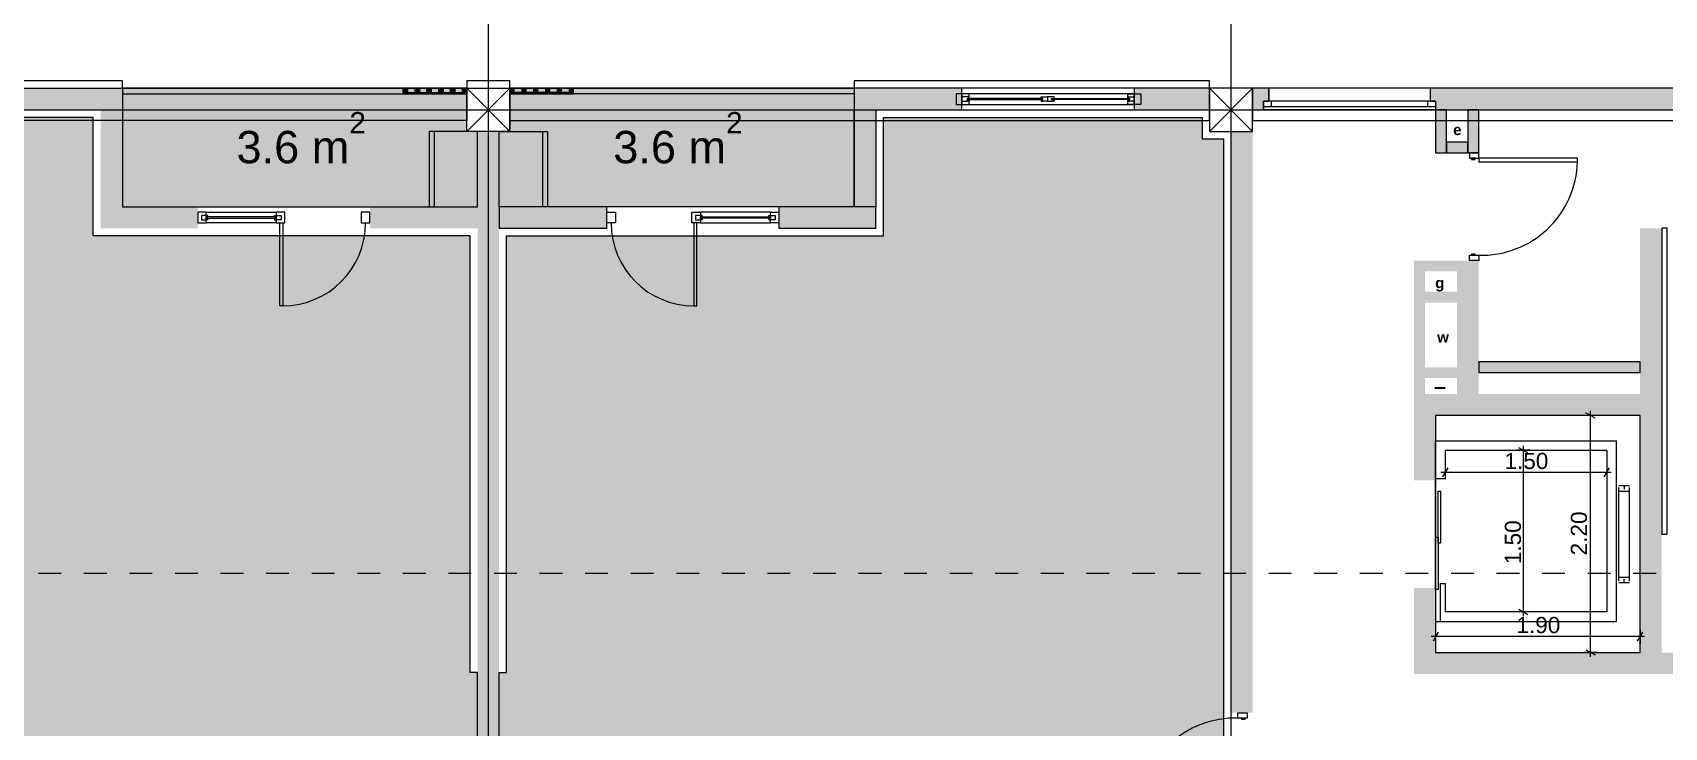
# Model space of a CAD drawing. Header units: millimetres. Extents: x 476244520 to 476657119, y 4620824743 to 4621446928.
# Drawn here: x 476406821 to 476421979, y 4621161358 to 4621167810 of the extents above; entities that cross this region are included whole.
import ezdxf

# ---------------------------------------------------------------- set-up
doc = ezdxf.new("R2010")
doc.units = ezdxf.units.MM
doc.header["$MEASUREMENT"] = 0
doc.linetypes.add('Dashed', pattern=[423.333333, 211.666667, -211.666667])
for name, color, linetype, lineweight in [('2D Drafting - General_Pen_No__1_Pen_No__7', 7, 'Continuous', 0), ('2D Drafting - General_Pen_No__1_Pen_No__7_Pen_No__7', 7, 'Continuous', 0), ('2D Drafting - General_Pen_No__250_Pen_No__7_Pen_No__154', 154, 'Continuous', 0), ('2D Drafting - General_Pen_No__250_Pen_No__7_Pen_No__250', 7, 'Continuous', 0), ('2D Drafting - General_Pen_No__250_Pen_No__7_Pen_No__7', 7, 'Continuous', 0), ('2D Drafting - General_Pen_No__7_Pen_No__7_Pen_No__7', 7, 'Continuous', 0), ('Doors_Pen_No__7_Pen_No__7_Pen_No__7', 7, 'Continuous', 0), ('G-Anno-Nplt_Pen_No__151', 151, 'Continuous', 0), ('G-Anno-Nplt_Pen_No__255', 255, 'Continuous', 0), ('G-Anno-Nplt_Pen_No__4', 7, 'Continuous', 0), ('G-Anno-Nplt_Pen_No__7', 7, 'Continuous', 0), ('gegmebi_Pen_No__7_Pen_No__7', 7, 'Continuous', 0), ('kar-panjara_Pen_No__7_Pen_No__7_Pen_No__7', 7, 'Continuous', 0), ('New_._Pen_No__1', 1, 'Continuous', 0), ('New_2D Drafting - General_Pen_No__250_Pen_No__7_Pen_No__154', 154, 'Continuous', 0), ('New_2D Drafting - General_Pen_No__250_Pen_No__7_Pen_No__250', 7, 'Continuous', 0), ('New_2D Drafting - General_Pen_No__250_Pen_No__7_Pen_No__255', 255, 'Continuous', 0), ('New_2D Drafting - General_Pen_No__250_Pen_No__7_Pen_No__7', 7, 'Continuous', 0), ('New_2D Drafting - General_Pen_No__30_Pen_No__9_Pen_No__9_Pen_No__250', 7, 'Continuous', 0), ('New_2D Drafting - General_Pen_No__30_Pen_No__9_Pen_No__9_Pen_No__255', 255, 'Continuous', 0), ('New_2D Drafting - General_Pen_No__30_Pen_No__9_Pen_No__9_Pen_No__4', 7, 'Continuous', 0), ('New_2D Drafting - General_Pen_No__30_Pen_No__9_Pen_No__9_Pen_No__7', 7, 'Continuous', 0), ('New_R03_Nakveti_Pen_No__250', 7, 'Continuous', 0), ('New_R03_Nakveti_Pen_No__4', 7, 'Continuous', 0), ('New_reg_nak_Pen_No__250', 7, 'Continuous', 0), ('New_reg_nak_Pen_No__7', 7, 'Continuous', 0), ('New_shenobebi_Pen_No__1', 1, 'Continuous', 0), ('New_shenobebi_Pen_No__7', 7, 'Continuous', 0), ('New_Structural - Bearing_Pen_No__250', 7, 'Continuous', 0), ('zoma_Pen_No__142', 142, 'Continuous', 0), ('zoma_Pen_No__5_Pen_No__5', 5, 'Continuous', 0)]:
    doc.layers.add(name, color=color, linetype=linetype, lineweight=lineweight)
doc.layers.add('zoma', color=7, linetype='Continuous')
doc.styles.add('GENERATED_STYLE_1', font='arial.ttf')
doc.styles.add('GENERATED_STYLE_2', font='arial.ttf')
doc.styles.add('GENERATED_STYLE_5', font='arialbd.ttf')
doc.dimstyles.new('GENERATED_STYLE__1', dxfattribs={"dimtxt": 200, "dimasz": 64.421331, "dimexe": 0.18, "dimexo": 3, "dimgap": 0.09, "dimtad": 1, "dimtih": 1, "dimtoh": 1, "dimlfac": 0.001, "dimzin": 0, "dimdsep": 46, "dimtxsty": 'GENERATED_STYLE_2', "dimblk": 'ARROWHEAD_2', "dimblk1": 'ARROWHEAD_2', "dimblk2": 'ARROWHEAD_2', "dimcen": 0.09, "dimclrd": 142, "dimclre": 142, "dimclrt": 142, "dimadec": 0, "dimazin": 0, "dimtfac": 1, "dimtdec": 4, "dimtmove": 0, "dimatfit": 3, "dimfxl": 1, "dimtolj": 1, "dimtzin": 0, "dimarcsym": 0})
doc.dimstyles.new('GENERATED_STYLE__10', dxfattribs={"dimtxt": 150, "dimasz": 64.421331, "dimexe": 0.18, "dimexo": 3, "dimgap": 0.09, "dimtad": 1, "dimlfac": 0.001, "dimzin": 0, "dimdsep": 46, "dimtxsty": 'GENERATED_STYLE_2', "dimblk": 'ARROWHEAD_2', "dimblk1": 'ARROWHEAD_2', "dimblk2": 'ARROWHEAD_2', "dimcen": 0.09, "dimclrd": 142, "dimclre": 142, "dimclrt": 142, "dimadec": 0, "dimazin": 0, "dimtfac": 1, "dimtdec": 4, "dimtmove": 2, "dimatfit": 3, "dimfxl": 1, "dimtolj": 1, "dimtzin": 0, "dimarcsym": 0})
doc.dimstyles.new('GENERATED_STYLE__11', dxfattribs={"dimtxt": 150, "dimasz": 64.421331, "dimexe": 0.18, "dimexo": 3, "dimgap": 0.09, "dimtad": 1, "dimlfac": 0.001, "dimzin": 0, "dimdsep": 46, "dimtxsty": 'GENERATED_STYLE_2', "dimblk": 'ARROWHEAD_2', "dimblk1": 'ARROWHEAD_2', "dimblk2": 'ARROWHEAD_2', "dimcen": 0.09, "dimclrd": 142, "dimclre": 142, "dimclrt": 142, "dimadec": 0, "dimazin": 0, "dimtfac": 1, "dimtdec": 4, "dimtmove": 0, "dimatfit": 3, "dimfxl": 1, "dimtolj": 1, "dimtzin": 0, "dimarcsym": 0})
doc.dimstyles.new('GENERATED_STYLE__9', dxfattribs={"dimtxt": 150, "dimasz": 64.421331, "dimexe": 0.18, "dimexo": 3, "dimgap": 0.09, "dimtad": 1, "dimtih": 1, "dimtoh": 1, "dimlfac": 0.001, "dimzin": 0, "dimdsep": 46, "dimtxsty": 'GENERATED_STYLE_2', "dimblk": 'ARROWHEAD_2', "dimblk1": 'ARROWHEAD_2', "dimblk2": 'ARROWHEAD_2', "dimcen": 0.09, "dimclrd": 142, "dimclre": 142, "dimclrt": 142, "dimadec": 0, "dimazin": 0, "dimtfac": 1, "dimtdec": 4, "dimtmove": 0, "dimatfit": 3, "dimfxl": 1, "dimtolj": 1, "dimtzin": 0, "dimarcsym": 0})

# ---------------------------------------------------------------- blocks, each defined once
blk = doc.blocks.new('*D58', base_point=(476844527, 4621385791))
at = {"layer": 'zoma_Pen_No__142', "color": 142, "linetype": 'Continuous', "lineweight": 0, "transparency": 16777216}
for p, q in [((476404880, 4621188696), (476404831, 4621188611)), ((476404856, 4621188590), (476404856, 4621188717)), ((476411380, 4621188696), (476411331, 4621188611)), ((476411356, 4621188590), (476411356, 4621188717)), ((476404856, 4621188653), (476411356, 4621188653))]:
    blk.add_line(p, q, dxfattribs=at)
at = {"layer": 'zoma_Pen_No__142', "color": 142, "lineweight": 0, "transparency": 16777216, "char_height": 200, "attachment_point": 7, "style": 'GENERATED_STYLE_2'}
for s, insert in [('\\A1;{\\pql;\\fArial CYR|b0|i0|c204|p34;6.50}', (476407840, 4621188693)), ('\\A1;{\\pql;\\fArial CYR|b0|i0|c204|p34;0.40}', (476410799, 4621188693))]:
    blk.add_mtext(s, dxfattribs=dict(at, insert=insert))
blk = doc.blocks.new('ARROWHEAD_2')
at = {"color": 0, "linetype": 'Continuous', "lineweight": 0}
for p, q in [((0, 0), (-1, 0)), ((-0.38, -0.66), (0.38, 0.66))]:
    blk.add_line(p, q, dxfattribs=at)
blk = doc.blocks.new('*D59', base_point=(476844527, 4621385791))
at = {"layer": 'zoma_Pen_No__142', "color": 142, "linetype": 'Continuous', "lineweight": 0, "transparency": 16777216}
for p, q in [((476411380, 4621188696), (476411331, 4621188611)), ((476411356, 4621188590), (476411356, 4621188717)), ((476411780, 4621188696), (476411731, 4621188611)), ((476411756, 4621188590), (476411756, 4621188717)), ((476411356, 4621188653), (476411756, 4621188653))]:
    blk.add_line(p, q, dxfattribs=at)
blk = doc.blocks.new('*D60', base_point=(476844527, 4621385791))
at = {"layer": 'zoma_Pen_No__142', "color": 142, "linetype": 'Continuous', "lineweight": 0, "transparency": 16777216}
for p, q in [((476411780, 4621188696), (476411731, 4621188611)), ((476411756, 4621188590), (476411756, 4621188717)), ((476418280, 4621188696), (476418231, 4621188611)), ((476418256, 4621188590), (476418256, 4621188717)), ((476411756, 4621188653), (476418256, 4621188653))]:
    blk.add_line(p, q, dxfattribs=at)
at = {"layer": 'zoma_Pen_No__142', "color": 142, "lineweight": 0, "transparency": 16777216, "char_height": 200, "attachment_point": 7, "style": 'GENERATED_STYLE_2'}
for s, insert in [('\\A1;{\\pql;\\fArial CYR|b0|i0|c204|p34;6.50}', (476414740, 4621188693)), ('\\A1;{\\pql;\\fArial CYR|b0|i0|c204|p34;0.40}', (476417699, 4621188693))]:
    blk.add_mtext(s, dxfattribs=dict(at, insert=insert))
blk = doc.blocks.new('*D61', base_point=(476844527, 4621385791))
at = {"layer": 'zoma_Pen_No__142', "color": 142, "linetype": 'Continuous', "lineweight": 0, "transparency": 16777216}
for p, q in [((476418280, 4621188696), (476418231, 4621188611)), ((476418256, 4621188590), (476418256, 4621188717)), ((476418680, 4621188696), (476418631, 4621188611)), ((476418656, 4621188590), (476418656, 4621188717)), ((476418256, 4621188653), (476418656, 4621188653))]:
    blk.add_line(p, q, dxfattribs=at)
blk = doc.blocks.new('*D62', base_point=(476844527, 4621385791))
at = {"layer": 'zoma_Pen_No__142', "color": 142, "linetype": 'Continuous', "lineweight": 0, "transparency": 16777216}
for p, q in [((476418680, 4621188696), (476418631, 4621188611)), ((476418656, 4621188590), (476418656, 4621188717)), ((476425180, 4621188696), (476425131, 4621188611)), ((476425156, 4621188590), (476425156, 4621188717)), ((476418656, 4621188653), (476425156, 4621188653))]:
    blk.add_line(p, q, dxfattribs=at)
at = {"layer": 'zoma_Pen_No__142', "color": 142, "lineweight": 0, "transparency": 16777216, "char_height": 200, "attachment_point": 7, "style": 'GENERATED_STYLE_2'}
for s, insert in [('\\A1;{\\pql;\\fArial CYR|b0|i0|c204|p34;6.50}', (476421640, 4621188693)), ('\\A1;{\\pql;\\fArial CYR|b0|i0|c204|p34;0.40}', (476424599, 4621188693))]:
    blk.add_mtext(s, dxfattribs=dict(at, insert=insert))
blk = doc.blocks.new('*D565', base_point=(476844527, 4621385791))
at = {"layer": 'zoma_Pen_No__142', "color": 142, "linetype": 'Continuous', "lineweight": 0, "transparency": 16777216}
for p, q in [((476419854, 4621162201), (476419813, 4621162201)), ((476419879, 4621162243), (476419830, 4621162158)), ((476419854, 4621162264), (476419854, 4621162137)), ((476421754, 4621162201), (476419854, 4621162201)), ((476421730, 4621162158), (476421779, 4621162243)), ((476421754, 4621162264), (476421754, 4621162137)), ((476421796, 4621162201), (476421754, 4621162201))]:
    blk.add_line(p, q, dxfattribs=at)
at = {"layer": 'zoma_Pen_No__142', "color": 142, "lineweight": 0, "transparency": 16777216, "insert": (476420605, 4621162231), "char_height": 150, "attachment_point": 7, "style": 'GENERATED_STYLE_2'}
blk.add_mtext('\\A1;{\\pql;\\fArial CYR|b0|i0|c204|p34;1.90}', dxfattribs=at)
blk = doc.blocks.new('*D566', base_point=(476844527, 4621385791))
at = {"layer": 'zoma_Pen_No__142', "color": 142, "linetype": 'Continuous', "lineweight": 0, "transparency": 16777216}
for p, q in [((476420712, 4621163907), (476420628, 4621163955)), ((476420670, 4621163931), (476420670, 4621163972)), ((476420734, 4621163931), (476420606, 4621163931)), ((476420670, 4621162431), (476420670, 4621163931)), ((476420628, 4621162455), (476420712, 4621162407)), ((476420734, 4621162431), (476420606, 4621162431)), ((476420670, 4621162390), (476420670, 4621162431))]:
    blk.add_line(p, q, dxfattribs=at)
at = {"layer": 'zoma_Pen_No__142', "color": 142, "lineweight": 0, "transparency": 16777216, "insert": (476420649, 4621162873), "char_height": 150, "attachment_point": 7, "rotation": 90, "style": 'GENERATED_STYLE_2'}
blk.add_mtext('\\A1;{\\pql;\\fArial CYR|b0|i0|c204|p34;1.50}', dxfattribs=at)
blk = doc.blocks.new('*D567', base_point=(476844527, 4621385791))
at = {"layer": 'zoma_Pen_No__142', "color": 142, "linetype": 'Continuous', "lineweight": 0, "transparency": 16777216}
for p, q in [((476419944, 4621163725), (476419902, 4621163725)), ((476419968, 4621163768), (476419919, 4621163683)), ((476419944, 4621163789), (476419944, 4621163662)), ((476421444, 4621163725), (476419944, 4621163725)), ((476421419, 4621163683), (476421468, 4621163768)), ((476421444, 4621163789), (476421444, 4621163662)), ((476421485, 4621163725), (476421444, 4621163725))]:
    blk.add_line(p, q, dxfattribs=at)
at = {"layer": 'zoma_Pen_No__142', "color": 142, "lineweight": 0, "transparency": 16777216, "insert": (476420494, 4621163755), "char_height": 150, "attachment_point": 7, "style": 'GENERATED_STYLE_2'}
blk.add_mtext('\\A1;{\\pql;\\fArial CYR|b0|i0|c204|p34;1.50}', dxfattribs=at)
blk = doc.blocks.new('*D568', base_point=(476844527, 4621385791))
at = {"layer": 'zoma_Pen_No__142', "color": 142, "linetype": 'Continuous', "lineweight": 0, "transparency": 16777216}
for p, q in [((476421335, 4621164230), (476421250, 4621164279)), ((476421292, 4621164254), (476421292, 4621164296)), ((476421356, 4621164254), (476421229, 4621164254)), ((476421292, 4621162054), (476421292, 4621164254)), ((476421356, 4621162054), (476421229, 4621162054)), ((476421250, 4621162079), (476421335, 4621162030)), ((476421292, 4621162013), (476421292, 4621162054))]:
    blk.add_line(p, q, dxfattribs=at)
at = {"layer": 'zoma_Pen_No__142', "color": 142, "lineweight": 0, "transparency": 16777216, "insert": (476421262, 4621162955), "char_height": 150, "attachment_point": 7, "rotation": 90, "style": 'GENERATED_STYLE_2'}
blk.add_mtext('\\A1;{\\pql;\\fArial CYR|b0|i0|c204|p34;2.20}', dxfattribs=at)

msp = doc.modelspace()

# ---------------------------------------------------------------- hatches: boundary and pattern name
at = {"layer": '2D Drafting - General_Pen_No__250_Pen_No__7_Pen_No__154', "linetype": 'Continuous', "lineweight": 0}
for points in [[(476418154.207, 4621167292.991), (476418154.207, 4621167092.991), (476418254.207, 4621167092.991), (476418254.207, 4621167172.875), (476418304.21, 4621167172.875), (476418304.21, 4621167292.991), (476418254.207, 4621167292.991)], [(476419804.21, 4621167172.829), (476419854.21, 4621167172.829), (476419854.207, 4621167092.827), (476422954.207, 4621167092.827), (476422954.207, 4621167172.827), (476423004.201, 4621167172.827), (476423004.201, 4621167292.829), (476419804.21, 4621167292.829)]]:
    msp.add_hatch(color=154, dxfattribs=at).paths.add_polyline_path(points)
at = {"layer": '2D Drafting - General_Pen_No__250_Pen_No__7_Pen_No__7', "linetype": 'Continuous', "lineweight": 0}
for points in [[(476407654.207, 4621167092.829), (476406654.205, 4621167092.829), (476406654.205, 4621167292.829), (476407654.207, 4621167292.829)], [(476414454.207, 4621167092.829), (476415454.207, 4621167092.829), (476415454.207, 4621167292.829), (476414454.207, 4621167292.829)], [(476417054.209, 4621167092.829), (476417754.207, 4621167092.829), (476417754.207, 4621167292.829), (476417054.209, 4621167292.829)], [(476410854.207, 4621167242.829), (476410264.207, 4621167242.829), (476410264.207, 4621167252.829), (476410854.207, 4621167252.829)], [(476411254.207, 4621167242.829), (476411844.207, 4621167242.829), (476411844.207, 4621167252.829), (476411254.207, 4621167252.829)], [(476407454.207, 4621166192.829), (476407454.207, 4621167092.664), (476407654.207, 4621167092.664), (476407654.207, 4621166192.829)], [(476414454.207, 4621166192.829), (476414454.207, 4621167092.664), (476414654.207, 4621167092.664), (476414654.207, 4621166192.829)], [(476420154.208, 4621167092.829), (476420154.208, 4621166692.871), (476420254.208, 4621166692.871), (476420254.208, 4621167092.829)], [(476410954.207, 4621166892.829), (476410954.207, 4621160392.829), (476411154.207, 4621160392.829), (476411154.207, 4621166892.829)], [(476417954.207, 4621166892.829), (476417954.207, 4621161492.829), (476418154.207, 4621161492.829), (476418154.207, 4621166892.829)], [(476408354.205, 4621165992.832), (476407454.207, 4621165992.832), (476407454.207, 4621166192.832), (476408354.205, 4621166192.832)], [(476410954.207, 4621165992.832), (476409954.205, 4621165992.832), (476409954.205, 4621166192.832), (476410954.207, 4621166192.832)], [(476411154.207, 4621165992.832), (476412154.209, 4621165992.832), (476412154.209, 4621166192.832), (476411154.207, 4621166192.832)], [(476413754.209, 4621165992.832), (476414654.207, 4621165992.832), (476414654.207, 4621166192.832), (476413754.209, 4621166192.832)], [(476421754.207, 4621165992.871), (476421754.207, 4621164452.839), (476421954.207, 4621164452.839), (476421954.207, 4621165992.871)], [(476420254.208, 4621165692.871), (476420054.207, 4621165692.871), (476420054.207, 4621164452.839), (476420254.208, 4621164452.839)]]:
    msp.add_hatch(color=7, dxfattribs=at).paths.add_polyline_path(points)
at = {"layer": 'G-Anno-Nplt_Pen_No__151', "linetype": 'Continuous', "lineweight": 0, "true_color": 0x1f2f3f}
for points in [[(476404224.207, 4621166822.828), (476404224.207, 4621160462.829), (476404424.207, 4621160462.829), (476404424.207, 4621160162.828), (476404724.207, 4621160162.828), (476404724.207, 4621159301.81), (476404324.207, 4621159301.81), (476404324.207, 4621156962.828), (476404424.207, 4621156962.828), (476404424.207, 4621156422.829), (476404324.207, 4621156422.829), (476404324.207, 4621152262.771), (476407724.207, 4621152262.77), (476407724.207, 4621149862.77), (476410484.207, 4621149862.77), (476410484.207, 4621150662.958), (476410884.207, 4621150662.958), (476410884.207, 4621156422.829), (476410784.207, 4621156422.829), (476410784.207, 4621156962.829), (476410884.207, 4621156962.829), (476410884.207, 4621158250.12), (476410954.207, 4621158250.12), (476410954.207, 4621159992.829), (476410854.207, 4621159992.829), (476410854.207, 4621160242.829), (476410554.207, 4621160242.829), (476410554.207, 4621161263.847), (476410954.207, 4621161263.847), (476410954.207, 4621161866.098), (476410884.207, 4621161866.098), (476410884.207, 4621165922.832), (476407384.207, 4621165922.832), (476407384.207, 4621167022.829), (476404424.207, 4621167022.829), (476404424.207, 4621166822.828)], [(476417884.207, 4621166822.828), (476417884.207, 4621160462.829), (476417684.207, 4621160462.829), (476417684.207, 4621160162.828), (476417384.207, 4621160162.828), (476417384.207, 4621159301.81), (476417784.207, 4621159301.81), (476417784.207, 4621156962.828), (476417684.207, 4621156962.828), (476417684.207, 4621156422.829), (476417784.207, 4621156422.829), (476417784.207, 4621152262.771), (476414384.207, 4621152262.77), (476414384.207, 4621149862.77), (476411624.207, 4621149862.77), (476411624.207, 4621150662.958), (476411224.207, 4621150662.958), (476411224.207, 4621156422.829), (476411324.207, 4621156422.829), (476411324.207, 4621156962.829), (476411224.207, 4621156962.829), (476411224.207, 4621158250.12), (476411154.207, 4621158250.12), (476411154.207, 4621159992.829), (476411254.207, 4621159992.829), (476411254.207, 4621160242.829), (476411554.207, 4621160242.829), (476411554.207, 4621161263.847), (476411154.207, 4621161263.847), (476411154.207, 4621161866.098), (476411224.207, 4621161866.098), (476411224.207, 4621165922.832), (476414724.207, 4621165922.832), (476414724.207, 4621167022.829), (476417684.207, 4621167022.829), (476417684.207, 4621166822.828)]]:
    msp.add_hatch(color=169, dxfattribs=at).paths.add_polyline_path(points)
at = {"layer": 'G-Anno-Nplt_Pen_No__255', "linetype": 'Continuous', "lineweight": 0, "true_color": 0x3f3f3f}
for points in [[(476410854.207, 4621166892.829), (476410854.207, 4621167292.829), (476407654.207, 4621167292.829), (476407654.207, 4621166192.832), (476410954.207, 4621166192.803), (476410954.207, 4621166892.829)], [(476411254.207, 4621166892.829), (476411254.207, 4621167292.829), (476414454.207, 4621167292.829), (476414454.207, 4621166192.832), (476411154.207, 4621166192.803), (476411154.207, 4621166892.829)]]:
    msp.add_hatch(color=250, dxfattribs=at).paths.add_polyline_path(points)
at = {"layer": 'G-Anno-Nplt_Pen_No__7', "linetype": 'Continuous', "lineweight": 0}
msp.add_hatch(color=7, dxfattribs=at).paths.add_polyline_path([(476421954.207, 4621161852.839), (476424854.207, 4621161852.839), (476424854.207, 4621162052.839), (476421954.207, 4621162052.839)])
at = {"layer": 'New_2D Drafting - General_Pen_No__250_Pen_No__7_Pen_No__154', "linetype": 'Continuous', "lineweight": 0}
for points in [[(476421954.207, 4621164452.839), (476421754.207, 4621164452.839), (476419654.207, 4621164452.839), (476419654.207, 4621163652.839), (476419854.207, 4621163652.839), (476419854.207, 4621164252.839), (476421754.207, 4621164252.839), (476421954.207, 4621164252.839)], [(476421954.207, 4621164252.839), (476421754.207, 4621164252.839), (476421754.207, 4621162052.839), (476419854.207, 4621162052.839), (476419854.207, 4621162652.839), (476419654.207, 4621162652.839), (476419654.207, 4621161852.839), (476421954.207, 4621161852.839), (476421954.207, 4621162052.839)]]:
    msp.add_hatch(color=154, dxfattribs=at).paths.add_polyline_path(points)
at = {"layer": 'New_2D Drafting - General_Pen_No__250_Pen_No__7_Pen_No__255', "linetype": 'Continuous', "lineweight": 0}
for points in [[(476410954.207, 4621166192.803), (476410504.207, 4621166192.803), (476410504.207, 4621166892.803), (476410954.207, 4621166892.803)], [(476411154.207, 4621166192.803), (476411604.207, 4621166192.803), (476411604.207, 4621166892.803), (476411154.207, 4621166892.803)]]:
    msp.add_hatch(color=255, dxfattribs=at).paths.add_polyline_path(points)
at = {"layer": 'New_2D Drafting - General_Pen_No__250_Pen_No__7_Pen_No__7', "linetype": 'Continuous', "lineweight": 0}
for points in [[(476419954.207, 4621167092.786), (476419854.207, 4621167092.786), (476419854.207, 4621166692.786), (476419954.207, 4621166692.786)], [(476421754.207, 4621164653.298), (476421754.207, 4621164753.298), (476420254.207, 4621164753.298), (476420254.207, 4621164653.298)]]:
    msp.add_hatch(color=7, dxfattribs=at).paths.add_polyline_path(points)
at = {"layer": 'New_2D Drafting - General_Pen_No__30_Pen_No__9_Pen_No__9_Pen_No__255', "linetype": 'Continuous', "lineweight": 0}
for points in [[(476410304.207, 4621167292.829), (476410304.207, 4621167252.829), (476410264.207, 4621167252.829), (476410264.207, 4621167292.829)], [(476410414.207, 4621167292.829), (476410414.207, 4621167252.829), (476410374.207, 4621167252.829), (476410374.207, 4621167292.829)], [(476410524.207, 4621167292.829), (476410524.207, 4621167252.829), (476410484.207, 4621167252.829), (476410484.207, 4621167292.829)], [(476410634.207, 4621167292.829), (476410634.207, 4621167252.829), (476410594.207, 4621167252.829), (476410594.207, 4621167292.829)], [(476410744.207, 4621167292.829), (476410744.207, 4621167252.829), (476410704.207, 4621167252.829), (476410704.207, 4621167292.829)], [(476410854.207, 4621167292.829), (476410854.207, 4621167252.829), (476410814.207, 4621167252.829), (476410814.207, 4621167292.829)], [(476411254.207, 4621167292.829), (476411254.207, 4621167252.829), (476411294.207, 4621167252.829), (476411294.207, 4621167292.829)], [(476411364.207, 4621167292.829), (476411364.207, 4621167252.829), (476411404.207, 4621167252.829), (476411404.207, 4621167292.829)], [(476411474.207, 4621167292.829), (476411474.207, 4621167252.829), (476411514.207, 4621167252.829), (476411514.207, 4621167292.829)], [(476411584.207, 4621167292.829), (476411584.207, 4621167252.829), (476411624.207, 4621167252.829), (476411624.207, 4621167292.829)], [(476411694.207, 4621167292.829), (476411694.207, 4621167252.829), (476411734.207, 4621167252.829), (476411734.207, 4621167292.829)], [(476411804.207, 4621167292.829), (476411804.207, 4621167252.829), (476411844.207, 4621167252.829), (476411844.207, 4621167292.829)]]:
    msp.add_hatch(color=255, dxfattribs=at).paths.add_polyline_path(points)
at = {"layer": 'New_2D Drafting - General_Pen_No__30_Pen_No__9_Pen_No__9_Pen_No__4', "linetype": 'Continuous', "lineweight": 0}
for points in [[(476420154.208, 4621166792.786), (476419954.207, 4621166792.786), (476419954.207, 4621166692.786), (476420154.208, 4621166692.786)], [(476419754.207, 4621165692.871), (476419754.207, 4621165592.839), (476420054.207, 4621165592.839), (476420054.207, 4621165692.871)]]:
    msp.add_hatch(color=7, dxfattribs=at).paths.add_polyline_path(points)
at = {"layer": 'New_2D Drafting - General_Pen_No__30_Pen_No__9_Pen_No__9_Pen_No__7', "linetype": 'Continuous', "lineweight": 0}
for points in [[(476419654.207, 4621165692.871), (476419654.207, 4621164452.839), (476419754.207, 4621164452.839), (476419754.207, 4621165692.871)], [(476420054.207, 4621165302.839), (476420054.207, 4621165402.839), (476419754.207, 4621165402.839), (476419754.207, 4621165302.839)], [(476420054.207, 4621164602.841), (476420054.207, 4621164702.841), (476419754.207, 4621164702.841), (476419754.207, 4621164602.841)]]:
    msp.add_hatch(color=7, dxfattribs=at).paths.add_polyline_path(points)

# ---------------------------------------------------------------- linework, layer by layer
at = {"layer": '2D Drafting - General_Pen_No__1_Pen_No__7', "color": 7, "linetype": 'Continuous', "lineweight": 0}
for p, q in [((476410854.207, 4621166892.829), (476411254.207, 4621167292.829)), ((476411254.207, 4621166892.829), (476410854.207, 4621167292.829)), ((476418154.207, 4621166892.829), (476417754.207, 4621167292.829)), ((476417754.207, 4621166892.829), (476418154.207, 4621167292.829))]:
    msp.add_line(p, q, dxfattribs=at)
at = {"layer": '2D Drafting - General_Pen_No__1_Pen_No__7', "color": 7, "linetype": 'Continuous', "lineweight": 0, "flags": 128}
for points in [[(476410854.207, 4621166992.829), (476404354.207, 4621166992.829), (476404354.207, 4621167292.829), (476410854.207, 4621167292.829)], [(476411254.207, 4621166892.829), (476410854.207, 4621166892.829), (476410854.207, 4621167292.829), (476411254.207, 4621167292.829)], [(476411254.207, 4621166992.829), (476417754.207, 4621166992.829), (476417754.207, 4621167292.829), (476411254.207, 4621167292.829)], [(476417754.207, 4621166892.829), (476418154.207, 4621166892.829), (476418154.207, 4621167292.829), (476417754.207, 4621167292.829)], [(476418154.207, 4621166992.829), (476424654.207, 4621166992.829), (476424654.207, 4621167292.829), (476418154.207, 4621167292.829)]]:
    msp.add_lwpolyline(points, close=True, dxfattribs=at)
at = {"layer": '2D Drafting - General_Pen_No__1_Pen_No__7_Pen_No__7', "color": 7, "linetype": 'Continuous', "lineweight": 0}
for centre, start, end in [((476420279.208, 4621166635.149), 268.396194, 358.396194), ((476417992.455, 4621160550.551), 88.396194, 178.396194)]:
    msp.add_arc(centre, 893.239, start, end, dxfattribs=at)
at = {"layer": '2D Drafting - General_Pen_No__250_Pen_No__7_Pen_No__250', "color": 7, "linetype": 'Continuous', "lineweight": 0, "flags": 128}
for points in [[(476414454.207, 4621167092.829), (476415454.207, 4621167092.829), (476415454.207, 4621167292.829), (476414454.207, 4621167292.829)], [(476417054.209, 4621167092.829), (476417754.207, 4621167092.829), (476417754.207, 4621167292.829), (476417054.209, 4621167292.829)], [(476410854.207, 4621167242.829), (476410264.207, 4621167242.829), (476410264.207, 4621167252.829), (476410854.207, 4621167252.829)], [(476411254.207, 4621167242.829), (476411844.207, 4621167242.829), (476411844.207, 4621167252.829), (476411254.207, 4621167252.829)], [(476414454.207, 4621166192.829), (476414454.207, 4621167092.664), (476414654.207, 4621167092.664), (476414654.207, 4621166192.829)], [(476420154.208, 4621167092.829), (476420154.208, 4621166692.871), (476420254.208, 4621166692.871), (476420254.208, 4621167092.829)], [(476411154.207, 4621165992.832), (476412154.209, 4621165992.832), (476412154.209, 4621166192.832), (476411154.207, 4621166192.832)], [(476413754.209, 4621165992.832), (476414654.207, 4621165992.832), (476414654.207, 4621166192.832), (476413754.209, 4621166192.832)]]:
    msp.add_lwpolyline(points, close=True, dxfattribs=at)
at = {"layer": '2D Drafting - General_Pen_No__250_Pen_No__7_Pen_No__7', "color": 7, "linetype": 'Continuous', "lineweight": 0, "flags": 128}
for points in [[(476418154.207, 4621167292.991), (476418154.207, 4621167092.991), (476418254.207, 4621167092.991), (476418254.207, 4621167172.875), (476418304.21, 4621167172.875), (476418304.21, 4621167292.991), (476418254.207, 4621167292.991)], [(476419804.21, 4621167172.829), (476419854.21, 4621167172.829), (476419854.207, 4621167092.827), (476422954.207, 4621167092.827), (476422954.207, 4621167172.827), (476423004.201, 4621167172.827), (476423004.201, 4621167292.829), (476419804.21, 4621167292.829)]]:
    msp.add_lwpolyline(points, close=True, dxfattribs=at)
at = {"layer": '2D Drafting - General_Pen_No__7_Pen_No__7_Pen_No__7', "color": 7, "linetype": 'Continuous', "lineweight": 0, "flags": 128}
for points in [[(476408434.205, 4621166142.853), (476409084.205, 4621166142.824), (476409084.2, 4621166042.885), (476408434.2, 4621166042.914)], [(476413674.209, 4621166142.853), (476413024.209, 4621166142.824), (476413024.214, 4621166042.885), (476413674.214, 4621166042.914)]]:
    msp.add_lwpolyline(points, close=True, dxfattribs=at)
at = {"layer": '2D Drafting - General_Pen_No__7_Pen_No__7_Pen_No__7', "color": 7, "linetype": 'Continuous', "lineweight": 0}
for centre, start, end in [((476409143.889, 4621166042.872), 269.9974687, 359.994289), ((476412964.525, 4621166042.872), 180.005711, 270.0025313)]:
    msp.add_arc(centre, 770.311, start, end, dxfattribs=at)
at = {"layer": 'Doors_Pen_No__7_Pen_No__7_Pen_No__7', "color": 7, "linetype": 'Continuous', "lineweight": 0, "flags": 128}
for points in [[(476420169.541, 4621166692.871), (476420169.541, 4621166643.482), (476420254.208, 4621166643.482), (476420254.208, 4621166692.871)], [(476420187.541, 4621166643.482), (476420187.541, 4621166632.371), (476420220.875, 4621166632.371), (476420220.875, 4621166643.482)], [(476420254.208, 4621166643.482), (476420254.208, 4621166610.149), (476421172.097, 4621166610.149), (476421172.097, 4621166643.482)], [(476409117.223, 4621166042.873), (476409143.889, 4621166042.872), (476409143.855, 4621165272.561), (476409117.189, 4621165272.562)], [(476412991.192, 4621166042.873), (476412964.525, 4621166042.872), (476412964.559, 4621165272.561), (476412991.226, 4621165272.562)], [(476420169.541, 4621165692.871), (476420169.541, 4621165742.26), (476420254.208, 4621165742.26), (476420254.208, 4621165692.871)], [(476420187.541, 4621165753.371), (476420187.541, 4621165742.26), (476420220.875, 4621165742.26), (476420220.875, 4621165753.371)], [(476418102.122, 4621161492.829), (476418102.122, 4621161443.44), (476418017.455, 4621161443.44), (476418017.455, 4621161492.829)], [(476418084.122, 4621161432.329), (476418084.122, 4621161443.44), (476418050.788, 4621161443.44), (476418050.788, 4621161432.329)]]:
    msp.add_lwpolyline(points, close=True, dxfattribs=at)
at = {"layer": 'G-Anno-Nplt_Pen_No__4', "color": 7, "linetype": 'Continuous', "lineweight": 0, "flags": 128}
for points in [[(476410854.207, 4621166892.829), (476410854.207, 4621167292.829), (476407654.207, 4621167292.829), (476407654.207, 4621166192.832), (476410954.207, 4621166192.803), (476410954.207, 4621166892.829)], [(476411254.207, 4621166892.829), (476411254.207, 4621167292.829), (476414454.207, 4621167292.829), (476414454.207, 4621166192.832), (476411154.207, 4621166192.803), (476411154.207, 4621166892.829)]]:
    msp.add_lwpolyline(points, close=True, dxfattribs=at)
for points in [[(476404324.207, 4621152262.771), (476407724.207, 4621152262.77), (476407724.207, 4621149862.77), (476410484.207, 4621149862.77), (476410484.207, 4621150662.958), (476410884.207, 4621150662.958), (476410884.207, 4621156422.829), (476410784.207, 4621156422.829), (476410784.207, 4621156962.829), (476410884.207, 4621156962.829), (476410884.207, 4621158250.12), (476410954.207, 4621158250.12), (476410954.207, 4621159992.829), (476410854.207, 4621159992.829), (476410854.207, 4621160242.829), (476410554.207, 4621160242.829), (476410554.207, 4621161263.847), (476410954.207, 4621161263.847), (476410954.207, 4621161866.098), (476410884.207, 4621161866.098), (476410884.207, 4621165922.832), (476407384.207, 4621165922.832), (476407384.207, 4621167022.829), (476404424.207, 4621167022.829)], [(476411154.207, 4621161263.847), (476411154.207, 4621161866.098), (476411224.207, 4621161866.098), (476411224.207, 4621165922.832), (476414724.207, 4621165922.832), (476414724.207, 4621167022.829), (476417684.207, 4621167022.829), (476417684.207, 4621166822.828), (476417884.207, 4621166822.828), (476417884.207, 4621160462.829)]]:
    msp.add_lwpolyline(points, dxfattribs=at)
at = {"layer": 'gegmebi_Pen_No__7_Pen_No__7', "color": 7, "linetype": 'Continuous', "lineweight": 0, "flags": 128}
msp.add_lwpolyline([(476422004.207, 4621164966.906), (476422004.207, 4621165992.871), (476421954.207, 4621165992.871), (476421954.207, 4621163152.871), (476422004.207, 4621163152.871)], close=True, dxfattribs=at)
at = {"layer": 'kar-panjara_Pen_No__7_Pen_No__7_Pen_No__7', "color": 7, "linetype": 'Continuous', "lineweight": 0, "flags": 128}
for points in [[(476415519.637, 4621167242.805), (476415399.637, 4621167242.805), (476415399.637, 4621167142.805), (476415519.637, 4621167142.805)], [(476415454.207, 4621167142.806), (476417054.209, 4621167142.861), (476417054.209, 4621167242.806), (476415454.207, 4621167242.751)], [(476415454.207, 4621167172.921), (476415504.637, 4621167172.921), (476415504.637, 4621167187.921), (476415504.637, 4621167197.921), (476415519.637, 4621167197.921), (476415519.637, 4621167212.921), (476415454.207, 4621167212.921)], [(476415504.637, 4621167187.921), (476416204.637, 4621167187.921), (476416204.637, 4621167197.921), (476415504.637, 4621167197.921)], [(476415519.637, 4621167172.921), (476415504.637, 4621167172.921), (476415504.637, 4621167187.921), (476415519.637, 4621167187.921)], [(476416249.637, 4621167172.921), (476416204.637, 4621167172.921), (476416204.637, 4621167187.921), (476416204.637, 4621167197.921), (476416189.637, 4621167197.921), (476416189.637, 4621167212.921), (476416249.637, 4621167212.921)], [(476416189.637, 4621167172.921), (476416204.637, 4621167172.921), (476416204.637, 4621167187.921), (476416189.637, 4621167187.921)], [(476416249.637, 4621167172.921), (476416294.637, 4621167172.921), (476416294.637, 4621167187.921), (476416294.637, 4621167197.921), (476416309.637, 4621167197.921), (476416309.637, 4621167212.921), (476416249.637, 4621167212.921)], [(476417009.209, 4621167187.921), (476416285.369, 4621167187.921), (476416285.369, 4621167197.921), (476417009.209, 4621167197.921)], [(476416309.637, 4621167172.921), (476416294.637, 4621167172.921), (476416294.637, 4621167187.921), (476416309.637, 4621167187.921)], [(476416994.534, 4621167242.805), (476417114.534, 4621167242.805), (476417114.534, 4621167142.805), (476416994.534, 4621167142.805)], [(476417054.209, 4621167172.921), (476417009.209, 4621167172.921), (476417009.209, 4621167187.921), (476417009.209, 4621167197.921), (476416994.534, 4621167197.921), (476416994.534, 4621167212.921), (476417054.209, 4621167212.921)], [(476416994.534, 4621167172.921), (476417009.209, 4621167172.921), (476417009.209, 4621167187.921), (476416994.534, 4621167187.921)], [(476408434.205, 4621166142.853), (476408354.205, 4621166142.857), (476408354.2, 4621166042.857), (476408434.2, 4621166042.853)], [(476408389.202, 4621166072.916), (476408434.202, 4621166072.914), (476408434.202, 4621166087.914), (476408434.203, 4621166097.914), (476408449.203, 4621166097.913), (476408449.204, 4621166112.913), (476408389.204, 4621166112.916)], [(476408434.202, 4621166087.914), (476409084.202, 4621166087.885), (476409084.203, 4621166097.885), (476408434.203, 4621166097.914)], [(476408449.202, 4621166072.913), (476408434.202, 4621166072.914), (476408434.202, 4621166087.914), (476408449.202, 4621166087.913)], [(476409069.202, 4621166072.886), (476409084.202, 4621166072.885), (476409084.202, 4621166087.885), (476409069.202, 4621166087.886)], [(476409129.202, 4621166072.883), (476409084.202, 4621166072.885), (476409084.202, 4621166087.885), (476409084.203, 4621166097.885), (476409069.203, 4621166097.886), (476409069.204, 4621166112.886), (476409129.204, 4621166112.883)], [(476409164.205, 4621166142.882), (476409084.205, 4621166142.885), (476409084.2, 4621166042.885), (476409164.2, 4621166042.882)], [(476409954.205, 4621166142.804), (476409874.205, 4621166142.808), (476409874.2, 4621166042.808), (476409954.2, 4621166042.804)], [(476412154.209, 4621166142.804), (476412234.209, 4621166142.808), (476412234.214, 4621166042.808), (476412154.214, 4621166042.804)], [(476412944.209, 4621166142.882), (476413024.209, 4621166142.885), (476413024.214, 4621166042.885), (476412944.214, 4621166042.882)], [(476412979.212, 4621166072.883), (476413024.212, 4621166072.885), (476413024.212, 4621166087.885), (476413024.211, 4621166097.885), (476413039.211, 4621166097.886), (476413039.211, 4621166112.886), (476412979.211, 4621166112.883)], [(476413674.212, 4621166087.914), (476413024.212, 4621166087.885), (476413024.211, 4621166097.885), (476413674.211, 4621166097.914)], [(476413039.212, 4621166072.886), (476413024.212, 4621166072.885), (476413024.212, 4621166087.885), (476413039.212, 4621166087.886)], [(476413719.212, 4621166072.916), (476413674.212, 4621166072.914), (476413674.212, 4621166087.914), (476413674.211, 4621166097.914), (476413659.211, 4621166097.913), (476413659.211, 4621166112.913), (476413719.211, 4621166112.916)], [(476413659.212, 4621166072.913), (476413674.212, 4621166072.914), (476413674.212, 4621166087.914), (476413659.212, 4621166087.913)], [(476413674.209, 4621166142.853), (476413754.209, 4621166142.857), (476413754.214, 4621166042.857), (476413674.214, 4621166042.853)]]:
    msp.add_lwpolyline(points, close=True, dxfattribs=at)
at = {"layer": 'New_2D Drafting - General_Pen_No__250_Pen_No__7_Pen_No__250', "color": 7, "linetype": 'Continuous', "lineweight": 0, "flags": 128}
for points in [[(476419954.207, 4621167092.786), (476419854.207, 4621167092.786), (476419854.207, 4621166692.786), (476419954.207, 4621166692.786)], [(476421754.207, 4621164653.298), (476421754.207, 4621164753.298), (476420254.207, 4621164753.298), (476420254.207, 4621164653.298)]]:
    msp.add_lwpolyline(points, close=True, dxfattribs=at)
at = {"layer": 'New_2D Drafting - General_Pen_No__30_Pen_No__9_Pen_No__9_Pen_No__250', "color": 7, "linetype": 'Continuous', "lineweight": 0, "flags": 128}
msp.add_lwpolyline([(476420154.208, 4621166792.786), (476419954.207, 4621166792.786), (476419954.207, 4621166692.786), (476420154.208, 4621166692.786)], close=True, dxfattribs=at)
at = {"layer": 'New_2D Drafting - General_Pen_No__30_Pen_No__9_Pen_No__9_Pen_No__7', "color": 7, "linetype": 'Continuous', "lineweight": 0, "flags": 128}
for points in [[(476410304.207, 4621167292.829), (476410304.207, 4621167252.829), (476410264.207, 4621167252.829), (476410264.207, 4621167292.829)], [(476410414.207, 4621167292.829), (476410414.207, 4621167252.829), (476410374.207, 4621167252.829), (476410374.207, 4621167292.829)], [(476410524.207, 4621167292.829), (476410524.207, 4621167252.829), (476410484.207, 4621167252.829), (476410484.207, 4621167292.829)], [(476410634.207, 4621167292.829), (476410634.207, 4621167252.829), (476410594.207, 4621167252.829), (476410594.207, 4621167292.829)], [(476410744.207, 4621167292.829), (476410744.207, 4621167252.829), (476410704.207, 4621167252.829), (476410704.207, 4621167292.829)], [(476410854.207, 4621167292.829), (476410854.207, 4621167252.829), (476410814.207, 4621167252.829), (476410814.207, 4621167292.829)], [(476411254.207, 4621167292.829), (476411254.207, 4621167252.829), (476411294.207, 4621167252.829), (476411294.207, 4621167292.829)], [(476411364.207, 4621167292.829), (476411364.207, 4621167252.829), (476411404.207, 4621167252.829), (476411404.207, 4621167292.829)], [(476411474.207, 4621167292.829), (476411474.207, 4621167252.829), (476411514.207, 4621167252.829), (476411514.207, 4621167292.829)], [(476411584.207, 4621167292.829), (476411584.207, 4621167252.829), (476411624.207, 4621167252.829), (476411624.207, 4621167292.829)], [(476411694.207, 4621167292.829), (476411694.207, 4621167252.829), (476411734.207, 4621167252.829), (476411734.207, 4621167292.829)], [(476411804.207, 4621167292.829), (476411804.207, 4621167252.829), (476411844.207, 4621167252.829), (476411844.207, 4621167292.829)]]:
    msp.add_lwpolyline(points, close=True, dxfattribs=at)
at = {"layer": 'New_R03_Nakveti_Pen_No__250', "color": 7, "linetype": 'Continuous', "lineweight": 0}
for p, q in [((476421555.767, 4621163602.839), (476421655.767, 4621163602.839)), ((476421555.767, 4621162719.506), (476421555.767, 4621163586.172)), ((476421555.767, 4621163552.839), (476421655.767, 4621163552.839)), ((476421605.767, 4621163602.839), (476421605.767, 4621163569.506)), ((476421655.767, 4621162719.506), (476421655.767, 4621163586.172)), ((476421555.767, 4621162752.839), (476421655.767, 4621162752.839)), ((476421555.767, 4621162702.839), (476421655.767, 4621162702.839)), ((476421605.767, 4621162702.839), (476421605.767, 4621162736.172))]:
    msp.add_line(p, q, dxfattribs=at)
at = {"layer": 'New_R03_Nakveti_Pen_No__4', "color": 7, "linetype": 'Continuous', "lineweight": 0}
for p, q in [((476419854.207, 4621163664.507), (476419854.207, 4621164019.141)), ((476419854.207, 4621164019.141), (476421533.579, 4621164019.141)), ((476421533.579, 4621162339.768), (476421533.579, 4621164019.141)), ((476419943.893, 4621163929.455), (476419943.893, 4621163664.507)), ((476421443.893, 4621163929.455), (476419943.893, 4621163929.455)), ((476421443.893, 4621163929.455), (476421443.893, 4621162429.455)), ((476419943.893, 4621163664.507), (476419854.207, 4621163664.507)), ((476419854.207, 4621162694.402), (476419854.207, 4621163664.507)), ((476419854.207, 4621162694.402), (476419854.207, 4621162339.768)), ((476419899.05, 4621162339.768), (476419899.05, 4621162694.402)), ((476419899.05, 4621162694.402), (476419943.893, 4621162694.402)), ((476419943.893, 4621162694.402), (476419943.893, 4621162429.455)), ((476419854.207, 4621162339.768), (476421533.579, 4621162339.768)), ((476421443.893, 4621162429.455), (476419943.893, 4621162429.455))]:
    msp.add_line(p, q, dxfattribs=at)
for points in [[(476419876.628, 4621163067.347), (476419876.628, 4621163552.399), (476419899.05, 4621163552.399), (476419899.05, 4621163067.347)], [(476419854.207, 4621162638.348), (476419854.207, 4621163123.401), (476419876.628, 4621163123.401), (476419876.628, 4621162638.348)]]:
    msp.add_lwpolyline(points, close=True, dxfattribs=at)
at = {"layer": 'New_reg_nak_Pen_No__250', "color": 7, "linetype": 'Continuous', "lineweight": 0}
for p, q in [((476410549.685, 4621166892.803), (476410549.685, 4621166192.803)), ((476411558.729, 4621166892.803), (476411558.729, 4621166192.803))]:
    msp.add_line(p, q, dxfattribs=at)
at = {"layer": 'New_reg_nak_Pen_No__250', "color": 7, "linetype": 'Continuous', "lineweight": 0, "flags": 128}
for points in [[(476407654.207, 4621167242.829), (476410854.207, 4621167242.829), (476410854.207, 4621167292.829), (476407654.207, 4621167292.829)], [(476414454.207, 4621167242.829), (476411254.207, 4621167242.829), (476411254.207, 4621167292.829), (476414454.207, 4621167292.829)], [(476410954.207, 4621166192.803), (476410954.207, 4621166892.803), (476410504.207, 4621166892.803), (476410504.207, 4621166192.803)], [(476411154.207, 4621166192.803), (476411154.207, 4621166892.803), (476411604.207, 4621166892.803), (476411604.207, 4621166192.803)]]:
    msp.add_lwpolyline(points, close=True, dxfattribs=at)
at = {"layer": 'New_reg_nak_Pen_No__7', "color": 7, "linetype": 'Continuous', "lineweight": 0, "flags": 128}
for points in [[(476407654.207, 4621167292.829), (476407654.207, 4621167362.829), (476404354.207, 4621167362.829), (476404354.207, 4621167292.829)], [(476411254.207, 4621167292.829), (476411254.207, 4621167362.829), (476410854.207, 4621167362.829), (476410854.207, 4621167292.829)], [(476417754.207, 4621167292.829), (476417754.207, 4621167362.829), (476414454.207, 4621167362.829), (476414454.207, 4621167292.829)]]:
    msp.add_lwpolyline(points, dxfattribs=at)
at = {"layer": 'New_shenobebi_Pen_No__1', "color": 1, "linetype": 'Dashed', "lineweight": 0}
msp.add_lwpolyline([(476385707.408, 4621162788.531), (476436780.621, 4621162788.531)], dxfattribs=at)
at = {"layer": 'New_shenobebi_Pen_No__7', "color": 7, "linetype": 'Continuous', "lineweight": 0}
msp.add_lwpolyline([(476421754.207, 4621162052.839), (476421754.207, 4621164252.839), (476419854.207, 4621164252.839), (476419854.207, 4621162052.839)], close=True, dxfattribs=at)
at = {"layer": 'New_Structural - Bearing_Pen_No__250', "color": 7, "linetype": 'Continuous', "lineweight": 0}
for p, q in [((476418304.213, 4621167292.875), (476418304.21, 4621167172.875)), ((476419804.213, 4621167292.829), (476418304.213, 4621167292.875)), ((476419804.213, 4621167292.829), (476419804.21, 4621167172.829)), ((476418254.21, 4621167172.876), (476418254.208, 4621167122.876)), ((476418254.21, 4621167172.876), (476418254.208, 4621167122.876)), ((476418329.21, 4621167172.874), (476418254.21, 4621167172.876)), ((476418304.21, 4621167172.875), (476418254.21, 4621167172.876)), ((476418304.21, 4621167172.875), (476418254.21, 4621167172.876)), ((476418329.208, 4621167122.874), (476418329.21, 4621167172.874)), ((476419779.21, 4621167172.829), (476418329.21, 4621167172.874)), ((476419779.21, 4621167172.829), (476419779.208, 4621167122.829)), ((476419854.21, 4621167172.827), (476419779.21, 4621167172.829)), ((476419804.21, 4621167172.829), (476419854.21, 4621167172.827)), ((476419804.21, 4621167172.829), (476419854.21, 4621167172.827)), ((476419854.21, 4621167172.827), (476419854.208, 4621167122.827)), ((476419854.21, 4621167172.827), (476419854.208, 4621167122.827)), ((476418254.208, 4621167122.876), (476418254.207, 4621167092.876)), ((476419854.207, 4621167092.827), (476418254.207, 4621167092.876)), ((476418254.208, 4621167122.876), (476418329.208, 4621167122.874)), ((476418329.208, 4621167122.874), (476419779.208, 4621167122.829)), ((476419779.208, 4621167122.829), (476419854.208, 4621167122.827)), ((476419854.208, 4621167122.827), (476419854.207, 4621167092.827))]:
    msp.add_line(p, q, dxfattribs=at)
at = {"layer": 'zoma_Pen_No__5_Pen_No__5', "color": 5, "linetype": 'Continuous', "lineweight": 0}
for p, q in [((476411054.207, 4621146083.232), (476411054.207, 4621170794.038)), ((476417954.207, 4621146083.232), (476417954.207, 4621170794.038)), ((476386273.656, 4621167092.829), (476436160.037, 4621167092.829)), ((476386273.656, 4621167092.829), (476436160.037, 4621167092.829))]:
    msp.add_line(p, q, dxfattribs=at)

# ---------------------------------------------------------------- texts
at = {"layer": 'G-Anno-Nplt_Pen_No__7', "color": 7, "lineweight": 0, "char_height": 300, "attachment_point": 7, "style": 'GENERATED_STYLE_1'}
for insert in [(476408714.792, 4621166592.816), (476412214.792, 4621166592.816)]:
    msp.add_mtext('{\\fArial|b0|i0|c0|p34;3.6 m{\\H0.66x;\\S2^  ;}}', dxfattribs=dict(at, insert=insert))
at = {"layer": 'New_._Pen_No__1', "color": 1, "linetype": 'Continuous', "lineweight": 0, "char_height": 100, "attachment_point": 2, "style": 'GENERATED_STYLE_5'}
for s, insert in [('\\A1;{\\pqc;\\fArial|b1|i0|c0|p34;e}', (476420056.063, 4621166958.083)), ('\\A1;{\\pqc;\\fArial|b1|i0|c0|p34;g}', (476419892.923, 4621165535.908)), ('\\A1;{\\pqc;\\fArial|b1|i0|c0|p34;w}', (476419922.986, 4621165031.779))]:
    msp.add_mtext(s, dxfattribs=dict(at, insert=insert))
at = {"layer": 'New_._Pen_No__1', "color": 1, "linetype": 'Continuous', "lineweight": 0, "insert": (476419844.796, 4621164510.252), "char_height": 100, "attachment_point": 2, "rotation": 90, "style": 'GENERATED_STYLE_5'}
msp.add_mtext('\\A1;{\\pqc;\\fArial|b1|i0|c0|p34;I}', dxfattribs=at)

# ---------------------------------------------------------------- dimensions: what is measured, and where the dimension line sits
at = {"layer": 'zoma', "color": 142, "linetype": 'Continuous', "lineweight": 0}
for base, p1, p2, picture, middle in [((476411355.933, 4621188653.35), (476404855.933, 4621155547.158), (476411355.933, 4621155547.158), '*D58', (476408099.64, 4621188793.35)), ((476418255.933, 4621188653.35), (476411755.933, 4621155547.158), (476418255.933, 4621155547.158), '*D60', (476414999.64, 4621188793.35)), ((476425155.933, 4621188653.35), (476418655.933, 4621155547.158), (476425155.933, 4621155547.158), '*D62', (476421899.64, 4621188793.35)), ((476411755.933, 4621188653.35), (476411355.933, 4621155547.158), (476411755.933, 4621155547.158), '*D59', (476411059.085, 4621188793.35)), ((476418655.933, 4621188653.35), (476418255.933, 4621155547.158), (476418655.933, 4621155547.158), '*D61', (476417959.085, 4621188793.35))]:
    dim = msp.add_linear_dim(base=base, p1=p1, p2=p2, dimstyle='GENERATED_STYLE__1', dxfattribs=at)
    dim.commit()
    dim.dimension.update_dxf_attribs({"geometry": picture, "text_midpoint": middle, "dimtype": 160})
for base, p1, p2, dimstyle, picture, middle in [((476421292.265, 4621164254.408), (476421267.235, 4621162054.408), (476421150.428, 4621164254.408), 'GENERATED_STYLE__11', '*D568', (476421187.265, 4621163149.688)), ((476420670.051, 4621163931.023), (476420466.482, 4621162431.023), (476420492.58, 4621163931.023), 'GENERATED_STYLE__10', '*D566', (476420574.051, 4621163067.855))]:
    dim = msp.add_linear_dim(base=base, p1=p1, p2=p2, angle=90, dimstyle=dimstyle, dxfattribs=at)
    dim.commit()
    dim.dimension.update_dxf_attribs({"geometry": picture, "text_midpoint": middle, "dimtype": 160, "text_rotation": 90})
for base, p1, p2, picture, middle in [((476419943.893, 4621163725.294), (476421443.893, 4621163929.455), (476419943.893, 4621163929.455), '*D567', (476420689.173, 4621163830.294)), ((476419854.207, 4621162200.77), (476421754.207, 4621162300.755), (476419854.207, 4621162300.755), '*D565', (476420799.487, 4621162305.77))]:
    dim = msp.add_linear_dim(base=base, p1=p1, p2=p2, angle=180, dimstyle='GENERATED_STYLE__9', dxfattribs=at)
    dim.commit()
    dim.dimension.update_dxf_attribs({"geometry": picture, "text_midpoint": middle, "dimtype": 160})

doc.saveas('drawing.dxf')
